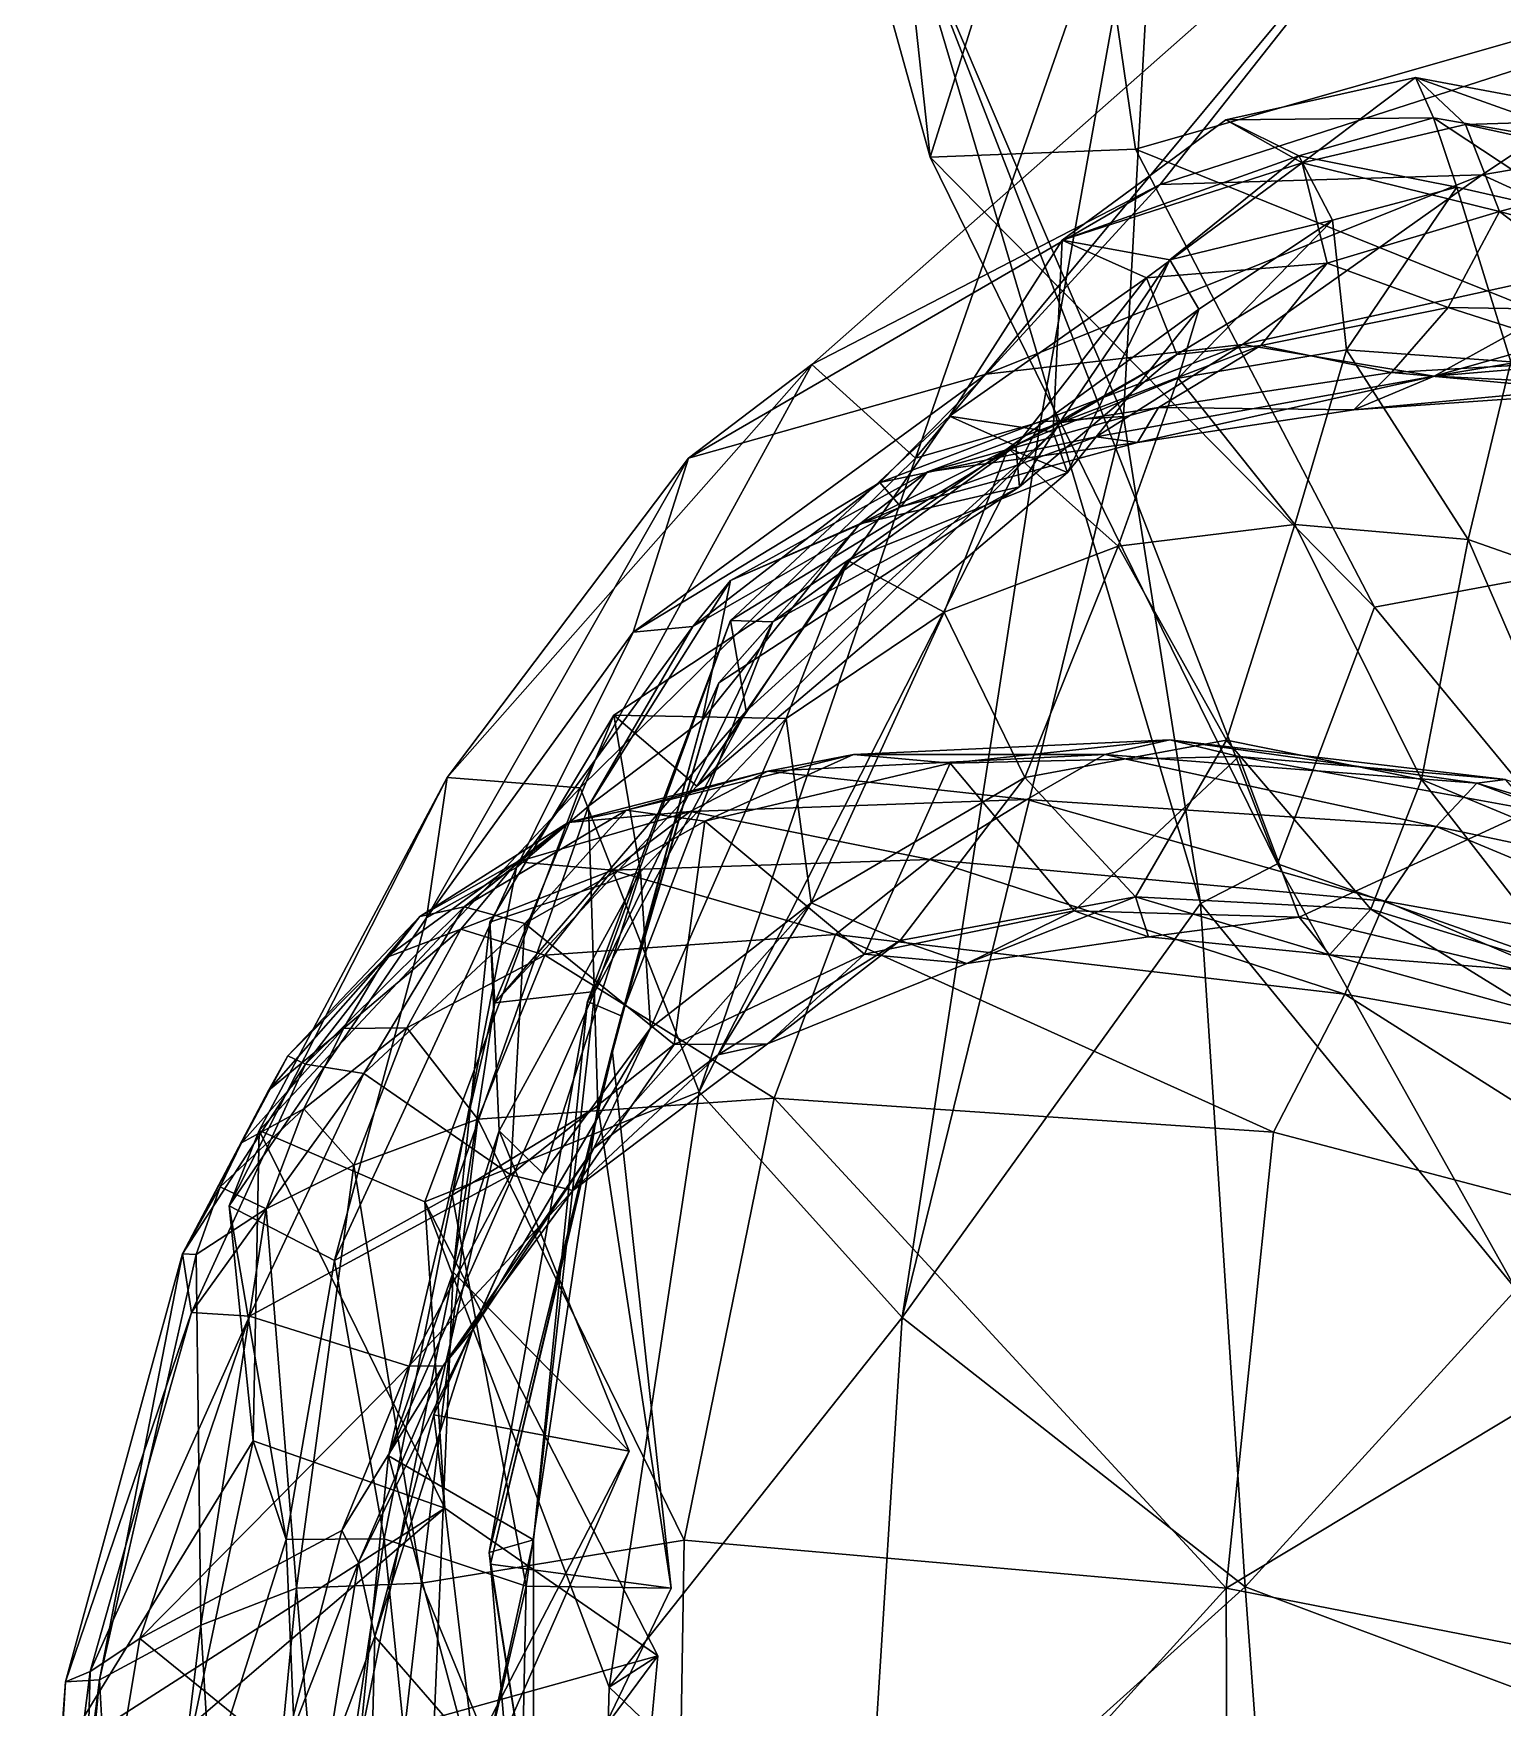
# Model space of a CAD drawing. Extents: x -1.6 to 1.6, y -9.4 to 16.4.
# Drawn here: x -1.2378 to -0.835, y -0.3359 to 0.123 of the extents above; entities that cross this region are included whole.
import ezdxf

# ---------------------------------------------------------------- set-up
doc = ezdxf.new("R2010")
doc.units = 0
doc.layers.add('DIPLODOC$LWO', color=1, linetype='CONTINUOUS')

msp = doc.modelspace()

# ---------------------------------------------------------------- linework, layer by layer
at = {"layer": 'DIPLODOC$LWO'}
for points in [[(-1.03411, 0.24069, 4.28648), (-0.99193, 0.08912, 4.15524), (-0.95317, 0.2122, 4.67765)], [(-1.03411, 0.24069, 4.28648), (-0.99959, 0.15998, 3.79392), (-0.99193, 0.08912, 4.15524)], [(-0.95317, 0.2122, 4.67765), (-0.99193, 0.08912, 4.15524), (-0.9356, 0.09133, 4.6548)], [(-0.95317, 0.2122, 4.67765), (-0.9356, 0.09133, 4.6548), (-0.75986, 0.14157, 4.88223)], [(-0.99959, 0.15998, 3.79392), (-0.92892, 0.19876, 3.22728), (-0.93889, 0.01805, 3.61934)], [(-0.9617, 0.01662, 3.39403), (-0.92892, 0.19876, 3.22728), (-0.99599, 0.00658, 3.22161)], [(-0.92892, 0.19876, 3.22728), (-0.83755, 0.19732, 2.83119), (-0.99599, 0.00658, 3.22161)], [(-0.93889, 0.01805, 3.61934), (-0.92892, 0.19876, 3.22728), (-0.9617, 0.01662, 3.39403)], [(-0.99599, 0.00658, 3.22161), (-0.83755, 0.19732, 2.83119), (-1.02434, 0.03225, 2.97178)], [(-0.83755, 0.19732, 2.83119), (-0.92886, 0.08166, 2.71203), (-1.02434, 0.03225, 2.97178)], [(-0.83755, 0.19732, 2.83119), (-0.76558, 0.13438, 2.54712), (-0.92886, 0.08166, 2.71203)], [(-0.91778, -0.11552, 3.96819), (-0.99959, 0.15998, 3.79392), (-0.93889, 0.01805, 3.61934)], [(-0.8967, -0.10465, 4.28462), (-0.99959, 0.15998, 3.79392), (-0.91778, -0.11552, 3.96819)], [(-0.8967, -0.10465, 4.28462), (-0.99193, 0.08912, 4.15524), (-0.99959, 0.15998, 3.79392)], [(-0.75986, 0.14157, 4.88223), (-0.9356, 0.09133, 4.6548), (-0.70178, -0.00292, 4.8768)], [(-0.76558, 0.13438, 2.54712), (-0.84052, 0.08432, 2.48604), (-0.92886, 0.08166, 2.71203)], [(-0.84052, 0.08432, 2.48604), (-0.76558, 0.13438, 2.54712), (-0.703, 0.10775, 2.35805)], [(-0.91083, 0.09939, 1.7008), (-0.88987, 0.08755, 1.75969), (-0.85882, 0.11096, 1.70443)], [(-0.85882, 0.11096, 1.70443), (-0.85386, 0.09992, 1.61835), (-0.91083, 0.09939, 1.7008)], [(-0.84508, 0.09813, 1.76325), (-0.85882, 0.11096, 1.70443), (-0.88987, 0.08755, 1.75969)], [(-0.85386, 0.09992, 1.61835), (-0.85882, 0.11096, 1.70443), (-0.80286, 0.09106, 1.61848)], [(-0.85882, 0.11096, 1.70443), (-0.79787, 0.09954, 1.70254), (-0.80286, 0.09106, 1.61848)], [(-0.85882, 0.11096, 1.70443), (-0.84508, 0.09813, 1.76325), (-0.79787, 0.09954, 1.70254)], [(-0.703, 0.10775, 2.35805), (-0.79312, 0.06251, 2.34458), (-0.84052, 0.08432, 2.48604)], [(-0.91083, 0.09939, 1.7008), (-0.95575, 0.06638, 1.69017), (-0.88987, 0.08755, 1.75969)], [(-0.91083, 0.09939, 1.7008), (-0.89084, 0.08947, 1.61566), (-0.95575, 0.06638, 1.69017)], [(-0.89084, 0.08947, 1.61566), (-0.91083, 0.09939, 1.7008), (-0.85386, 0.09992, 1.61835)], [(-0.85386, 0.09992, 1.61835), (-0.84748, 0.0809, 1.53855), (-0.89084, 0.08947, 1.61566)], [(-0.84508, 0.09813, 1.76325), (-0.88987, 0.08755, 1.75969), (-0.83577, 0.07421, 1.80102)], [(-0.84748, 0.0809, 1.53855), (-0.85386, 0.09992, 1.61835), (-0.81336, 0.07315, 1.5387)], [(-0.85386, 0.09992, 1.61835), (-0.80286, 0.09106, 1.61848), (-0.81336, 0.07315, 1.5387)], [(-0.84508, 0.09813, 1.76325), (-0.79126, 0.08623, 1.75976), (-0.79787, 0.09954, 1.70254)], [(-0.84508, 0.09813, 1.76325), (-0.83577, 0.07421, 1.80102), (-0.79126, 0.08623, 1.75976)], [(-0.87007, -0.03425, 4.66007), (-0.9356, 0.09133, 4.6548), (-0.99193, 0.08912, 4.15524)], [(-0.87007, -0.03425, 4.66007), (-0.99193, 0.08912, 4.15524), (-0.8967, -0.10465, 4.28462)], [(-0.92622, 0.061, 1.61005), (-0.95575, 0.06638, 1.69017), (-0.89084, 0.08947, 1.61566)], [(-0.95575, 0.06638, 1.69017), (-0.93257, 0.05602, 1.74881), (-0.88987, 0.08755, 1.75969)], [(-0.87007, -0.03425, 4.66007), (-0.70178, -0.00292, 4.8768), (-0.9356, 0.09133, 4.6548)], [(-0.88987, 0.08755, 1.75969), (-0.93257, 0.05602, 1.74881), (-0.8831, 0.06006, 1.80123)], [(-0.89084, 0.08947, 1.61566), (-0.88156, 0.07189, 1.53775), (-0.92622, 0.061, 1.61005)], [(-0.88156, 0.07189, 1.53775), (-0.89084, 0.08947, 1.61566), (-0.84748, 0.0809, 1.53855)], [(-0.88987, 0.08755, 1.75969), (-0.8831, 0.06006, 1.80123), (-0.83577, 0.07421, 1.80102)], [(-0.92886, 0.08166, 2.71203), (-0.84052, 0.08432, 2.48604), (-0.9766, 0.0296, 2.51368)], [(-0.84052, 0.08432, 2.48604), (-0.90627, 0.03781, 2.38941), (-0.9766, 0.0296, 2.51368)], [(-0.90627, 0.03781, 2.38941), (-0.84052, 0.08432, 2.48604), (-0.79312, 0.06251, 2.34458)], [(-0.83577, 0.07421, 1.80102), (-0.78252, 0.05974, 1.8017), (-0.79126, 0.08623, 1.75976)], [(-1.02434, 0.03225, 2.97178), (-0.92886, 0.08166, 2.71203), (-1.05817, 0.00665, 2.65172)], [(-0.92886, 0.08166, 2.71203), (-0.9766, 0.0296, 2.51368), (-1.05817, 0.00665, 2.65172)], [(-0.84748, 0.0809, 1.53855), (-0.8778, 0.03631, 1.31333), (-0.88156, 0.07189, 1.53775)], [(-0.8778, 0.03631, 1.31333), (-0.84748, 0.0809, 1.53855), (-0.83273, 0.03305, 1.31262)], [(-0.84748, 0.0809, 1.53855), (-0.81336, 0.07315, 1.5387), (-0.83273, 0.03305, 1.31262)], [(-0.83577, 0.07421, 1.80102), (-0.8831, 0.06006, 1.80123), (-0.84988, 0.04796, 1.9005)], [(-0.84988, 0.04796, 1.9005), (-0.80013, 0.04711, 1.89672), (-0.83577, 0.07421, 1.80102)], [(-0.80013, 0.04711, 1.89672), (-0.78252, 0.05974, 1.8017), (-0.83577, 0.07421, 1.80102)], [(-0.91821, 0.04747, 1.53638), (-0.92622, 0.061, 1.61005), (-0.88156, 0.07189, 1.53775)], [(-0.92388, 0.02857, 1.31372), (-0.88156, 0.07189, 1.53775), (-0.8778, 0.03631, 1.31333)], [(-0.88156, 0.07189, 1.53775), (-0.92388, 0.02857, 1.31372), (-0.91821, 0.04747, 1.53638)], [(-0.95575, 0.06638, 1.69017), (-0.98658, 0.01814, 1.67528), (-0.93257, 0.05602, 1.74881)], [(-0.95821, 0.01375, 1.60311), (-0.98658, 0.01814, 1.67528), (-0.95575, 0.06638, 1.69017)], [(-0.92622, 0.061, 1.61005), (-0.95821, 0.01375, 1.60311), (-0.95575, 0.06638, 1.69017)], [(-0.95428, 0.00269, 1.53447), (-0.95821, 0.01375, 1.60311), (-0.92622, 0.061, 1.61005)], [(-0.91821, 0.04747, 1.53638), (-0.95428, 0.00269, 1.53447), (-0.92622, 0.061, 1.61005)], [(-0.93257, 0.05602, 1.74881), (-0.92431, 0.03507, 1.79227), (-0.8831, 0.06006, 1.80123)], [(-0.8831, 0.06006, 1.80123), (-0.92431, 0.03507, 1.79227), (-0.90126, 0.03753, 1.89751)], [(-0.79312, 0.06251, 2.34458), (-0.85369, 0.02913, 2.28493), (-0.90627, 0.03781, 2.38941)], [(-0.90126, 0.03753, 1.89751), (-0.84988, 0.04796, 1.9005), (-0.8831, 0.06006, 1.80123)], [(-0.85369, 0.02913, 2.28493), (-0.79312, 0.06251, 2.34458), (-0.78906, 0.04741, 2.30635)], [(-0.98658, 0.01814, 1.67528), (-0.9684, 0.01001, 1.73457), (-0.93257, 0.05602, 1.74881)], [(-0.93257, 0.05602, 1.74881), (-0.9684, 0.01001, 1.73457), (-0.92431, 0.03507, 1.79227)], [(-0.97056, 0.00937, 1.31534), (-0.91821, 0.04747, 1.53638), (-0.92388, 0.02857, 1.31372)], [(-0.91821, 0.04747, 1.53638), (-0.97056, 0.00937, 1.31534), (-0.95428, 0.00269, 1.53447)], [(-0.84988, 0.04796, 1.9005), (-0.90126, 0.03753, 1.89751), (-0.86543, 0.03007, 2.04045)], [(-0.86543, 0.03007, 2.04045), (-0.80496, 0.03355, 2.02642), (-0.84988, 0.04796, 1.9005)], [(-0.85369, 0.02913, 2.28493), (-0.78906, 0.04741, 2.30635), (-0.79987, 0.03814, 2.29132)], [(-0.80496, 0.03355, 2.02642), (-0.80013, 0.04711, 1.89672), (-0.84988, 0.04796, 1.9005)], [(-0.9766, 0.0296, 2.51368), (-0.90627, 0.03781, 2.38941), (-1.00577, -0.00004, 2.3344)], [(-0.90627, 0.03781, 2.38941), (-0.94636, 0.01242, 2.2932), (-1.00577, -0.00004, 2.3344)], [(-0.95633, 0.01626, 1.89157), (-0.90126, 0.03753, 1.89751), (-0.92431, 0.03507, 1.79227)], [(-0.90126, 0.03753, 1.89751), (-0.95633, 0.01626, 1.89157), (-0.92927, 0.02051, 2.04402)], [(-0.94636, 0.01242, 2.2932), (-0.90627, 0.03781, 2.38941), (-0.85369, 0.02913, 2.28493)], [(-0.92927, 0.02051, 2.04402), (-0.86543, 0.03007, 2.04045), (-0.90126, 0.03753, 1.89751)], [(-0.85369, 0.02913, 2.28493), (-0.79987, 0.03814, 2.29132), (-0.79219, 0.03426, 2.27387)], [(-1.08789, -0.08378, 3.15288), (-1.02434, 0.03225, 2.97178), (-1.12435, -0.08092, 2.7753)], [(-1.02434, 0.03225, 2.97178), (-1.05817, 0.00665, 2.65172), (-1.12435, -0.08092, 2.7753)], [(-0.99599, 0.00658, 3.22161), (-1.02434, 0.03225, 2.97178), (-1.08789, -0.08378, 3.15288)], [(-0.9684, 0.01001, 1.73457), (-0.9674, -0.00129, 1.78421), (-0.92431, 0.03507, 1.79227)], [(-0.92431, 0.03507, 1.79227), (-0.9674, -0.00129, 1.78421), (-0.95633, 0.01626, 1.89157)], [(-0.8778, 0.03631, 1.31333), (-0.8919, -0.01158, 0.99563), (-0.92388, 0.02857, 1.31372)], [(-0.8919, -0.01158, 0.99563), (-0.8778, 0.03631, 1.31333), (-0.84438, -0.01566, 0.99504)], [(-0.8778, 0.03631, 1.31333), (-0.83273, 0.03305, 1.31262), (-0.84438, -0.01566, 0.99504)], [(-0.80634, 0.0247, 2.14567), (-0.80496, 0.03355, 2.02642), (-0.86543, 0.03007, 2.04045)], [(-0.85369, 0.02913, 2.28493), (-0.79219, 0.03426, 2.27387), (-0.80377, 0.02666, 2.23828)], [(-0.84438, -0.01566, 0.99504), (-0.83273, 0.03305, 1.31262), (-0.79735, -0.03227, 0.98746)], [(-1.05817, 0.00665, 2.65172), (-0.9766, 0.0296, 2.51368), (-1.07338, -0.04111, 2.37121)], [(-0.9766, 0.0296, 2.51368), (-1.00577, -0.00004, 2.3344), (-1.07338, -0.04111, 2.37121)], [(-0.92388, 0.02857, 1.31372), (-0.94034, -0.01754, 0.99679), (-0.97056, 0.00937, 1.31534)], [(-0.94636, 0.01242, 2.2932), (-0.85369, 0.02913, 2.28493), (-0.93511, 0.01089, 2.18602)], [(-0.94034, -0.01754, 0.99679), (-0.92388, 0.02857, 1.31372), (-0.8919, -0.01158, 0.99563)], [(-0.87572, 0.0199, 2.17408), (-0.93511, 0.01089, 2.18602), (-0.85369, 0.02913, 2.28493)], [(-0.86543, 0.03007, 2.04045), (-0.92927, 0.02051, 2.04402), (-0.87572, 0.0199, 2.17408)], [(-0.87572, 0.0199, 2.17408), (-0.80634, 0.0247, 2.14567), (-0.86543, 0.03007, 2.04045)], [(-0.85369, 0.02913, 2.28493), (-0.80377, 0.02666, 2.23828), (-0.87572, 0.0199, 2.17408)], [(-0.80377, 0.02666, 2.23828), (-0.80634, 0.0247, 2.14567), (-0.87572, 0.0199, 2.17408)], [(-0.99263, 0.00291, 2.0386), (-0.92927, 0.02051, 2.04402), (-0.95633, 0.01626, 1.89157)], [(-0.92927, 0.02051, 2.04402), (-0.99263, 0.00291, 2.0386), (-0.93511, 0.01089, 2.18602)], [(-0.93511, 0.01089, 2.18602), (-0.87572, 0.0199, 2.17408), (-0.92927, 0.02051, 2.04402)], [(-0.99958, -0.229, 3.89769), (-0.9617, 0.01662, 3.39403), (-1.05523, -0.16707, 3.58778)], [(-0.9617, 0.01662, 3.39403), (-0.99599, 0.00658, 3.22161), (-1.05523, -0.16707, 3.58778)], [(-0.98658, 0.01814, 1.67528), (-1.04672, -0.0379, 1.67356), (-0.9684, 0.01001, 1.73457)], [(-1.04236, -0.06274, 1.60424), (-1.04672, -0.0379, 1.67356), (-0.98658, 0.01814, 1.67528)], [(-0.95821, 0.01375, 1.60311), (-1.04236, -0.06274, 1.60424), (-0.98658, 0.01814, 1.67528)], [(-1.01122, -0.01141, 1.89169), (-0.95633, 0.01626, 1.89157), (-0.9674, -0.00129, 1.78421)], [(-0.95633, 0.01626, 1.89157), (-1.01122, -0.01141, 1.89169), (-0.99263, 0.00291, 2.0386)], [(-0.93889, 0.01805, 3.61934), (-0.9617, 0.01662, 3.39403), (-0.99958, -0.229, 3.89769)], [(-0.91778, -0.11552, 3.96819), (-0.93889, 0.01805, 3.61934), (-0.99958, -0.229, 3.89769)], [(-0.95428, 0.00269, 1.53447), (-1.05588, -0.08327, 1.53615), (-0.95821, 0.01375, 1.60311)], [(-1.05588, -0.08327, 1.53615), (-1.04236, -0.06274, 1.60424), (-0.95821, 0.01375, 1.60311)], [(-1.04672, -0.0379, 1.67356), (-1.03505, -0.03825, 1.72927), (-0.9684, 0.01001, 1.73457)], [(-0.9684, 0.01001, 1.73457), (-1.03505, -0.03825, 1.72927), (-0.9674, -0.00129, 1.78421)], [(-1.0145, -0.02143, 1.31844), (-0.95428, 0.00269, 1.53447), (-0.97056, 0.00937, 1.31534)], [(-0.97056, 0.00937, 1.31534), (-0.9881, -0.03558, 0.99959), (-1.0145, -0.02143, 1.31844)], [(-1.00577, -0.00004, 2.3344), (-0.94636, 0.01242, 2.2932), (-0.99996, -0.00669, 2.19089)], [(-0.93511, 0.01089, 2.18602), (-0.99996, -0.00669, 2.19089), (-0.94636, 0.01242, 2.2932)], [(-0.99996, -0.00669, 2.19089), (-0.93511, 0.01089, 2.18602), (-0.99263, 0.00291, 2.0386)], [(-0.9881, -0.03558, 0.99959), (-0.97056, 0.00937, 1.31534), (-0.94034, -0.01754, 0.99679)], [(-1.12435, -0.08092, 2.7753), (-1.05817, 0.00665, 2.65172), (-1.13003, -0.11942, 2.41877)], [(-1.05817, 0.00665, 2.65172), (-1.07338, -0.04111, 2.37121), (-1.13003, -0.11942, 2.41877)], [(-1.05523, -0.16707, 3.58778), (-0.99599, 0.00658, 3.22161), (-1.08789, -0.08378, 3.15288)], [(-0.95428, 0.00269, 1.53447), (-1.0145, -0.02143, 1.31844), (-1.05588, -0.08327, 1.53615)], [(-1.04666, -0.02696, 2.03195), (-0.99263, 0.00291, 2.0386), (-1.01122, -0.01141, 1.89169)], [(-0.99263, 0.00291, 2.0386), (-1.04666, -0.02696, 2.03195), (-0.99996, -0.00669, 2.19089)], [(-1.07338, -0.04111, 2.37121), (-1.00577, -0.00004, 2.3344), (-1.05704, -0.03954, 2.1966)], [(-0.99996, -0.00669, 2.19089), (-1.05704, -0.03954, 2.1966), (-1.00577, -0.00004, 2.3344)], [(-0.9674, -0.00129, 1.78421), (-1.04991, -0.05498, 1.78744), (-1.01122, -0.01141, 1.89169)], [(-1.03505, -0.03825, 1.72927), (-1.04991, -0.05498, 1.78744), (-0.9674, -0.00129, 1.78421)], [(-0.87007, -0.03425, 4.66007), (-0.77731, -0.14686, 4.67892), (-0.70178, -0.00292, 4.8768)], [(-1.05704, -0.03954, 2.1966), (-0.99996, -0.00669, 2.19089), (-1.04666, -0.02696, 2.03195)], [(-1.05447, -0.0652, 1.89053), (-1.01122, -0.01141, 1.89169), (-1.04991, -0.05498, 1.78744)], [(-1.01122, -0.01141, 1.89169), (-1.05447, -0.0652, 1.89053), (-1.04666, -0.02696, 2.03195)], [(-0.8919, -0.01158, 0.99563), (-0.91069, -0.07066, 0.69716), (-0.94034, -0.01754, 0.99679)], [(-0.91069, -0.07066, 0.69716), (-0.8919, -0.01158, 0.99563), (-0.85721, -0.08144, 0.71479)], [(-0.8919, -0.01158, 0.99563), (-0.84438, -0.01566, 0.99504), (-0.85721, -0.08144, 0.71479)], [(-0.94034, -0.01754, 0.99679), (-0.96598, -0.08093, 0.71861), (-0.9881, -0.03558, 0.99959)], [(-0.96598, -0.08093, 0.71861), (-0.94034, -0.01754, 0.99679), (-0.91069, -0.07066, 0.69716)], [(-0.85721, -0.08144, 0.71479), (-0.84438, -0.01566, 0.99504), (-0.80705, -0.10232, 0.73147)], [(-0.84438, -0.01566, 0.99504), (-0.79735, -0.03227, 0.98746), (-0.80705, -0.10232, 0.73147)], [(-1.07864, -0.06383, 1.32507), (-1.05588, -0.08327, 1.53615), (-1.0145, -0.02143, 1.31844)], [(-1.0145, -0.02143, 1.31844), (-1.03144, -0.06478, 1.0032), (-1.07864, -0.06383, 1.32507)], [(-1.03144, -0.06478, 1.0032), (-1.0145, -0.02143, 1.31844), (-0.9881, -0.03558, 0.99959)], [(-1.08563, -0.08881, 2.03829), (-1.04666, -0.02696, 2.03195), (-1.05447, -0.0652, 1.89053)], [(-1.04666, -0.02696, 2.03195), (-1.08563, -0.08881, 2.03829), (-1.05704, -0.03954, 2.1966)], [(-0.9881, -0.03558, 0.99959), (-1.02457, -0.11529, 0.72757), (-1.03144, -0.06478, 1.0032)], [(-1.02457, -0.11529, 0.72757), (-0.9881, -0.03558, 0.99959), (-0.96598, -0.08093, 0.71861)], [(-0.77731, -0.14686, 4.67892), (-0.87007, -0.03425, 4.66007), (-0.8967, -0.10465, 4.28462)], [(-1.13003, -0.11942, 2.41877), (-1.07338, -0.04111, 2.37121), (-1.10532, -0.10557, 2.21176)], [(-1.10532, -0.10557, 2.21176), (-1.05704, -0.03954, 2.1966), (-1.08563, -0.08881, 2.03829)], [(-1.05704, -0.03954, 2.1966), (-1.10532, -0.10557, 2.21176), (-1.07338, -0.04111, 2.37121)], [(-1.04672, -0.0379, 1.67356), (-1.0859, -0.14236, 1.68609), (-1.03505, -0.03825, 1.72927)], [(-1.08391, -0.13959, 1.63534), (-1.0859, -0.14236, 1.68609), (-1.04672, -0.0379, 1.67356)], [(-1.0859, -0.14236, 1.68609), (-1.07667, -0.14625, 1.72997), (-1.03505, -0.03825, 1.72927)], [(-1.04236, -0.06274, 1.60424), (-1.08391, -0.13959, 1.63534), (-1.04672, -0.0379, 1.67356)], [(-1.03505, -0.03825, 1.72927), (-1.07667, -0.14625, 1.72997), (-1.04991, -0.05498, 1.78744)], [(-1.04991, -0.05498, 1.78744), (-1.0791, -0.15561, 1.787), (-1.05447, -0.0652, 1.89053)], [(-1.07667, -0.14625, 1.72997), (-1.0791, -0.15561, 1.787), (-1.04991, -0.05498, 1.78744)], [(-1.11267, -0.1206, 1.31278), (-1.07864, -0.06383, 1.32507), (-1.07133, -0.10681, 1.01028)], [(-1.11267, -0.1206, 1.31278), (-1.11132, -0.1427, 1.57373), (-1.07864, -0.06383, 1.32507)], [(-1.05588, -0.08327, 1.53615), (-1.11132, -0.1427, 1.57373), (-1.04236, -0.06274, 1.60424)], [(-1.11132, -0.1427, 1.57373), (-1.08391, -0.13959, 1.63534), (-1.04236, -0.06274, 1.60424)], [(-1.11132, -0.1427, 1.57373), (-1.05588, -0.08327, 1.53615), (-1.07864, -0.06383, 1.32507)], [(-1.07133, -0.10681, 1.01028), (-1.07864, -0.06383, 1.32507), (-1.03144, -0.06478, 1.0032)], [(-1.05447, -0.0652, 1.89053), (-1.08304, -0.17106, 1.8965), (-1.08563, -0.08881, 2.03829)], [(-1.0791, -0.15561, 1.787), (-1.08304, -0.17106, 1.8965), (-1.05447, -0.0652, 1.89053)], [(-1.03144, -0.06478, 1.0032), (-1.06864, -0.14969, 0.76566), (-1.07133, -0.10681, 1.01028)], [(-1.06864, -0.14969, 0.76566), (-1.03144, -0.06478, 1.0032), (-1.02457, -0.11529, 0.72757)], [(-1.01294, -0.07464, 0.15761), (-0.98648, -0.07698, 0.20578), (-0.92622, -0.07063, 0.15203)], [(-0.92622, -0.07063, 0.15203), (-0.94405, -0.07462, 0.11431), (-1.01294, -0.07464, 0.15761)], [(-0.90731, -0.07522, 0.20218), (-0.92622, -0.07063, 0.15203), (-0.98648, -0.07698, 0.20578)], [(-0.91069, -0.07066, 0.69716), (-0.93558, -0.11361, 0.44337), (-0.96598, -0.08093, 0.71861)], [(-0.94405, -0.07462, 0.11431), (-0.92622, -0.07063, 0.15203), (-0.842, -0.08247, 0.1042)], [(-0.93558, -0.11361, 0.44337), (-0.91069, -0.07066, 0.69716), (-0.87104, -0.11707, 0.45965)], [(-0.92622, -0.07063, 0.15203), (-0.90731, -0.07522, 0.20218), (-0.83417, -0.08151, 0.14277)], [(-0.83417, -0.08151, 0.14277), (-0.842, -0.08247, 0.1042), (-0.92622, -0.07063, 0.15203)], [(-0.91069, -0.07066, 0.69716), (-0.85721, -0.08144, 0.71479), (-0.87104, -0.11707, 0.45965)], [(-1.07517, -0.08987, 0.15607), (-1.01294, -0.07464, 0.15761), (-1.0364, -0.0792, 0.11986)], [(-1.07517, -0.08987, 0.15607), (-1.05376, -0.09289, 0.20815), (-1.01294, -0.07464, 0.15761)], [(-1.05376, -0.09289, 0.20815), (-0.98648, -0.07698, 0.20578), (-1.01294, -0.07464, 0.15761)], [(-1.05376, -0.09289, 0.20815), (-1.00994, -0.12938, 0.2709), (-0.98648, -0.07698, 0.20578)], [(-1.0364, -0.0792, 0.11986), (-1.01294, -0.07464, 0.15761), (-0.94405, -0.07462, 0.11431)], [(-0.94405, -0.07462, 0.11431), (-0.96544, -0.08698, 0.08402), (-1.0364, -0.0792, 0.11986)], [(-1.00994, -0.12938, 0.2709), (-0.95245, -0.11752, 0.26378), (-0.98648, -0.07698, 0.20578)], [(-0.98648, -0.07698, 0.20578), (-0.95245, -0.11752, 0.26378), (-0.90731, -0.07522, 0.20218)], [(-0.96544, -0.08698, 0.08402), (-0.94405, -0.07462, 0.11431), (-0.85313, -0.09436, 0.073)], [(-0.8907, -0.11921, 0.26026), (-0.90731, -0.07522, 0.20218), (-0.95245, -0.11752, 0.26378)], [(-0.842, -0.08247, 0.1042), (-0.85313, -0.09436, 0.073), (-0.94405, -0.07462, 0.11431)], [(-0.90731, -0.07522, 0.20218), (-0.8907, -0.11921, 0.26026), (-0.82687, -0.08979, 0.19803)], [(-0.82687, -0.08979, 0.19803), (-0.83417, -0.08151, 0.14277), (-0.90731, -0.07522, 0.20218)], [(-1.13003, -0.11942, 2.41877), (-1.18418, -0.19836, 2.46365), (-1.12435, -0.08092, 2.7753)], [(-1.18418, -0.19836, 2.46365), (-1.17589, -0.17771, 2.86385), (-1.12435, -0.08092, 2.7753)], [(-1.12435, -0.08092, 2.7753), (-1.17589, -0.17771, 2.86385), (-1.08789, -0.08378, 3.15288)], [(-1.0364, -0.0792, 0.11986), (-1.05776, -0.09024, 0.08929), (-1.0912, -0.09329, 0.11449)], [(-1.0912, -0.09329, 0.11449), (-1.07517, -0.08987, 0.15607), (-1.0364, -0.0792, 0.11986)], [(-1.05776, -0.09024, 0.08929), (-1.0364, -0.0792, 0.11986), (-0.96544, -0.08698, 0.08402)], [(-0.96598, -0.08093, 0.71861), (-1.00013, -0.12562, 0.46618), (-1.02457, -0.11529, 0.72757)], [(-1.00013, -0.12562, 0.46618), (-0.96598, -0.08093, 0.71861), (-0.93558, -0.11361, 0.44337)], [(-0.87104, -0.11707, 0.45965), (-0.85721, -0.08144, 0.71479), (-0.81656, -0.13372, 0.46803)], [(-0.85721, -0.08144, 0.71479), (-0.80705, -0.10232, 0.73147), (-0.81656, -0.13372, 0.46803)], [(-0.85313, -0.09436, 0.073), (-0.842, -0.08247, 0.1042), (-0.75423, -0.11532, 0.07688)], [(-0.842, -0.08247, 0.1042), (-0.83417, -0.08151, 0.14277), (-0.75294, -0.10904, 0.10827)], [(-0.75294, -0.10904, 0.10827), (-0.75423, -0.11532, 0.07688), (-0.842, -0.08247, 0.1042)], [(-1.17589, -0.17771, 2.86385), (-1.13052, -0.19731, 3.27458), (-1.08789, -0.08378, 3.15288)], [(-1.08789, -0.08378, 3.15288), (-1.13052, -0.19731, 3.27458), (-1.05523, -0.16707, 3.58778)], [(-0.96544, -0.08698, 0.08402), (-0.99202, -0.10339, 0.05522), (-1.05776, -0.09024, 0.08929)], [(-0.99202, -0.10339, 0.05522), (-0.96544, -0.08698, 0.08402), (-0.86717, -0.11487, 0.04351)], [(-0.85313, -0.09436, 0.073), (-0.86717, -0.11487, 0.04351), (-0.96544, -0.08698, 0.08402)], [(-1.08563, -0.08881, 2.03829), (-1.12303, -0.1954, 2.04905), (-1.10532, -0.10557, 2.21176)], [(-1.08304, -0.17106, 1.8965), (-1.12303, -0.1954, 2.04905), (-1.08563, -0.08881, 2.03829)], [(-1.11969, -0.11637, 0.15179), (-1.07517, -0.08987, 0.15607), (-1.0912, -0.09329, 0.11449)], [(-1.11969, -0.11637, 0.15179), (-1.10304, -0.12095, 0.21159), (-1.07517, -0.08987, 0.15607)], [(-1.05776, -0.09024, 0.08929), (-1.10519, -0.10405, 0.08456), (-1.0912, -0.09329, 0.11449)], [(-1.05776, -0.09024, 0.08929), (-1.07901, -0.10631, 0.05932), (-1.10519, -0.10405, 0.08456)], [(-1.10304, -0.12095, 0.21159), (-1.05376, -0.09289, 0.20815), (-1.07517, -0.08987, 0.15607)], [(-1.07901, -0.10631, 0.05932), (-1.05776, -0.09024, 0.08929), (-0.99202, -0.10339, 0.05522)], [(-0.83057, -0.13364, 0.26447), (-0.82687, -0.08979, 0.19803), (-0.8907, -0.11921, 0.26026)], [(-1.0912, -0.09329, 0.11449), (-1.10519, -0.10405, 0.08456), (-1.13183, -0.11904, 0.10576)], [(-1.13183, -0.11904, 0.10576), (-1.11969, -0.11637, 0.15179), (-1.0912, -0.09329, 0.11449)], [(-1.10304, -0.12095, 0.21159), (-1.06212, -0.15413, 0.27391), (-1.05376, -0.09289, 0.20815)], [(-1.06212, -0.15413, 0.27391), (-1.00994, -0.12938, 0.2709), (-1.05376, -0.09289, 0.20815)], [(-0.86717, -0.11487, 0.04351), (-0.85313, -0.09436, 0.073), (-0.75665, -0.13467, 0.04512)], [(-0.75423, -0.11532, 0.07688), (-0.75665, -0.13467, 0.04512), (-0.85313, -0.09436, 0.073)], [(-1.10519, -0.10405, 0.08456), (-1.14133, -0.13037, 0.07936), (-1.13183, -0.11904, 0.10576)], [(-1.10519, -0.10405, 0.08456), (-1.12064, -0.12254, 0.05726), (-1.14133, -0.13037, 0.07936)], [(-1.07901, -0.10631, 0.05932), (-1.12064, -0.12254, 0.05726), (-1.10519, -0.10405, 0.08456)], [(-0.99202, -0.10339, 0.05522), (-1.0179, -0.12401, 0.02865), (-1.07901, -0.10631, 0.05932)], [(-1.0179, -0.12401, 0.02865), (-0.99202, -0.10339, 0.05522), (-0.87818, -0.14031, 0.02082)], [(-0.86717, -0.11487, 0.04351), (-0.87818, -0.14031, 0.02082), (-0.99202, -0.10339, 0.05522)], [(-0.8312, -0.22131, 4.38325), (-0.8967, -0.10465, 4.28462), (-0.91778, -0.11552, 3.96819)], [(-0.77731, -0.14686, 4.67892), (-0.8967, -0.10465, 4.28462), (-0.8312, -0.22131, 4.38325)], [(-1.10532, -0.10557, 2.21176), (-1.15526, -0.2134, 2.23186), (-1.13003, -0.11942, 2.41877)], [(-1.12303, -0.1954, 2.04905), (-1.15526, -0.2134, 2.23186), (-1.10532, -0.10557, 2.21176)], [(-1.07901, -0.10631, 0.05932), (-1.09761, -0.12961, 0.03144), (-1.12064, -0.12254, 0.05726)], [(-1.11012, -0.17785, 1.02642), (-1.11267, -0.1206, 1.31278), (-1.07133, -0.10681, 1.01028)], [(-1.11012, -0.17785, 1.02642), (-1.07133, -0.10681, 1.01028), (-1.09802, -0.1896, 0.79721)], [(-1.09802, -0.1896, 0.79721), (-1.07133, -0.10681, 1.01028), (-1.06864, -0.14969, 0.76566)], [(-1.09761, -0.12961, 0.03144), (-1.07901, -0.10631, 0.05932), (-1.0179, -0.12401, 0.02865)], [(-0.98189, -0.13197, 0.3435), (-1.00013, -0.12562, 0.46618), (-0.93558, -0.11361, 0.44337)], [(-0.93207, -0.12459, 0.323), (-0.98189, -0.13197, 0.3435), (-0.93558, -0.11361, 0.44337)], [(-0.93207, -0.12459, 0.323), (-0.93558, -0.11361, 0.44337), (-0.8824, -0.12959, 0.33825)], [(-0.93558, -0.11361, 0.44337), (-0.87104, -0.11707, 0.45965), (-0.8824, -0.12959, 0.33825)], [(-1.13183, -0.11904, 0.10576), (-1.14133, -0.13037, 0.07936), (-1.16806, -0.15722, 0.09195)], [(-1.16806, -0.15722, 0.09195), (-1.1632, -0.15956, 0.13039), (-1.13183, -0.11904, 0.10576)], [(-1.1632, -0.15956, 0.13039), (-1.11969, -0.11637, 0.15179), (-1.13183, -0.11904, 0.10576)], [(-1.1632, -0.15956, 0.13039), (-1.14727, -0.16213, 0.19461), (-1.11969, -0.11637, 0.15179)], [(-1.14727, -0.16213, 0.19461), (-1.10304, -0.12095, 0.21159), (-1.11969, -0.11637, 0.15179)], [(-1.05005, -0.15699, 0.44624), (-1.0842, -0.18259, 0.4843), (-1.02457, -0.11529, 0.72757)], [(-1.0842, -0.18259, 0.4843), (-1.06864, -0.14969, 0.76566), (-1.02457, -0.11529, 0.72757)], [(-1.05005, -0.15699, 0.44624), (-1.02457, -0.11529, 0.72757), (-1.00013, -0.12562, 0.46618)], [(-1.00994, -0.12938, 0.2709), (-0.98189, -0.13197, 0.3435), (-0.95245, -0.11752, 0.26378)], [(-0.90556, -0.30279, 4.18361), (-0.91778, -0.11552, 3.96819), (-0.99958, -0.229, 3.89769)], [(-0.98189, -0.13197, 0.3435), (-0.93207, -0.12459, 0.323), (-0.95245, -0.11752, 0.26378)], [(-0.95245, -0.11752, 0.26378), (-0.93207, -0.12459, 0.323), (-0.8907, -0.11921, 0.26026)], [(-0.8824, -0.12959, 0.33825), (-0.8907, -0.11921, 0.26026), (-0.93207, -0.12459, 0.323)], [(-0.8312, -0.22131, 4.38325), (-0.91778, -0.11552, 3.96819), (-0.90556, -0.30279, 4.18361)], [(-0.8907, -0.11921, 0.26026), (-0.8824, -0.12959, 0.33825), (-0.83057, -0.13364, 0.26447)], [(-0.8824, -0.12959, 0.33825), (-0.87104, -0.11707, 0.45965), (-0.82507, -0.14549, 0.34582)], [(-0.87818, -0.14031, 0.02082), (-0.86717, -0.11487, 0.04351), (-0.75702, -0.16199, 0.02176)], [(-0.87104, -0.11707, 0.45965), (-0.81656, -0.13372, 0.46803), (-0.82507, -0.14549, 0.34582)], [(-0.75665, -0.13467, 0.04512), (-0.75702, -0.16199, 0.02176), (-0.86717, -0.11487, 0.04351)], [(-1.15526, -0.2134, 2.23186), (-1.18418, -0.19836, 2.46365), (-1.13003, -0.11942, 2.41877)], [(-1.12064, -0.12254, 0.05726), (-1.1528, -0.14971, 0.05841), (-1.14133, -0.13037, 0.07936)], [(-1.12064, -0.12254, 0.05726), (-1.1354, -0.14953, 0.03254), (-1.1528, -0.14971, 0.05841)], [(-1.14727, -0.16213, 0.19461), (-1.10701, -0.18988, 0.25623), (-1.10304, -0.12095, 0.21159)], [(-1.09761, -0.12961, 0.03144), (-1.1354, -0.14953, 0.03254), (-1.12064, -0.12254, 0.05726)], [(-1.12274, -0.21652, 1.3026), (-1.11267, -0.1206, 1.31278), (-1.11012, -0.17785, 1.02642)], [(-1.11267, -0.1206, 1.31278), (-1.12274, -0.21652, 1.3026), (-1.11132, -0.1427, 1.57373)], [(-1.10701, -0.18988, 0.25623), (-1.06212, -0.15413, 0.27391), (-1.10304, -0.12095, 0.21159)], [(-1.0179, -0.12401, 0.02865), (-1.03474, -0.16889, 0.01187), (-1.09761, -0.12961, 0.03144)], [(-1.03649, -0.15391, 0.35175), (-1.05005, -0.15699, 0.44624), (-1.00013, -0.12562, 0.46618)], [(-0.98189, -0.13197, 0.3435), (-1.03649, -0.15391, 0.35175), (-1.00013, -0.12562, 0.46618)], [(-1.03474, -0.16889, 0.01187), (-1.0179, -0.12401, 0.02865), (-0.89778, -0.17813, 0.00816)], [(-0.87818, -0.14031, 0.02082), (-0.89778, -0.17813, 0.00816), (-1.0179, -0.12401, 0.02865)], [(-1.14133, -0.13037, 0.07936), (-1.17338, -0.16673, 0.07759), (-1.16806, -0.15722, 0.09195)], [(-1.14133, -0.13037, 0.07936), (-1.1528, -0.14971, 0.05841), (-1.17338, -0.16673, 0.07759)], [(-1.09761, -0.12961, 0.03144), (-1.11601, -0.17461, 0.01623), (-1.1354, -0.14953, 0.03254)], [(-1.11601, -0.17461, 0.01623), (-1.09761, -0.12961, 0.03144), (-1.03474, -0.16889, 0.01187)], [(-1.06212, -0.15413, 0.27391), (-1.03649, -0.15391, 0.35175), (-1.00994, -0.12938, 0.2709)], [(-1.03649, -0.15391, 0.35175), (-0.98189, -0.13197, 0.3435), (-1.00994, -0.12938, 0.2709)], [(-0.82507, -0.14549, 0.34582), (-0.83057, -0.13364, 0.26447), (-0.8824, -0.12959, 0.33825)], [(-1.11132, -0.1427, 1.57373), (-1.14042, -0.26688, 1.51581), (-1.08391, -0.13959, 1.63534)], [(-1.14042, -0.26688, 1.51581), (-1.10067, -0.28991, 1.57818), (-1.08391, -0.13959, 1.63534)], [(-1.08391, -0.13959, 1.63534), (-1.10067, -0.28991, 1.57818), (-1.0859, -0.14236, 1.68609)], [(-0.89778, -0.17813, 0.00816), (-0.87818, -0.14031, 0.02082), (-0.76235, -0.21381, 0.00922)], [(-0.75702, -0.16199, 0.02176), (-0.76235, -0.21381, 0.00922), (-0.87818, -0.14031, 0.02082)], [(-1.14042, -0.26688, 1.51581), (-1.11132, -0.1427, 1.57373), (-1.12274, -0.21652, 1.3026)], [(-1.0859, -0.14236, 1.68609), (-1.11285, -0.29339, 1.62092), (-1.07667, -0.14625, 1.72997)], [(-1.10067, -0.28991, 1.57818), (-1.11285, -0.29339, 1.62092), (-1.0859, -0.14236, 1.68609)], [(-1.11285, -0.29339, 1.62092), (-1.11246, -0.29664, 1.67529), (-1.07667, -0.14625, 1.72997)], [(-1.07667, -0.14625, 1.72997), (-1.11246, -0.29664, 1.67529), (-1.0791, -0.15561, 1.787)], [(-1.1528, -0.14971, 0.05841), (-1.18078, -0.18109, 0.06544), (-1.17338, -0.16673, 0.07759)], [(-1.1528, -0.14971, 0.05841), (-1.16366, -0.17175, 0.03974), (-1.18078, -0.18109, 0.06544)], [(-1.1354, -0.14953, 0.03254), (-1.16366, -0.17175, 0.03974), (-1.1528, -0.14971, 0.05841)], [(-1.1354, -0.14953, 0.03254), (-1.14995, -0.18725, 0.02202), (-1.16366, -0.17175, 0.03974)], [(-1.11601, -0.17461, 0.01623), (-1.14995, -0.18725, 0.02202), (-1.1354, -0.14953, 0.03254)], [(-1.0842, -0.18259, 0.4843), (-1.11742, -0.23247, 0.52826), (-1.06864, -0.14969, 0.76566)], [(-1.11742, -0.23247, 0.52826), (-1.09802, -0.1896, 0.79721), (-1.06864, -0.14969, 0.76566)], [(-1.11246, -0.29664, 1.67529), (-1.06294, -0.30319, 1.75454), (-1.0791, -0.15561, 1.787)], [(-1.10701, -0.18988, 0.25623), (-1.08988, -0.19414, 0.35046), (-1.06212, -0.15413, 0.27391)], [(-1.03649, -0.15391, 0.35175), (-1.08988, -0.19414, 0.35046), (-1.05005, -0.15699, 0.44624)], [(-1.08988, -0.19414, 0.35046), (-1.03649, -0.15391, 0.35175), (-1.06212, -0.15413, 0.27391)], [(-1.0791, -0.15561, 1.787), (-1.06294, -0.30319, 1.75454), (-1.08304, -0.17106, 1.8965)], [(-1.17338, -0.16673, 0.07759), (-1.19698, -0.21154, 0.08552), (-1.16806, -0.15722, 0.09195)], [(-1.16806, -0.15722, 0.09195), (-1.19698, -0.21154, 0.08552), (-1.1632, -0.15956, 0.13039)], [(-1.19453, -0.22759, 0.14319), (-1.1632, -0.15956, 0.13039), (-1.19698, -0.21154, 0.08552)], [(-1.1632, -0.15956, 0.13039), (-1.19453, -0.22759, 0.14319), (-1.14727, -0.16213, 0.19461)], [(-1.08988, -0.19414, 0.35046), (-1.0842, -0.18259, 0.4843), (-1.05005, -0.15699, 0.44624)], [(-1.17855, -0.22865, 0.21175), (-1.14727, -0.16213, 0.19461), (-1.19453, -0.22759, 0.14319)], [(-1.14727, -0.16213, 0.19461), (-1.17855, -0.22865, 0.21175), (-1.10701, -0.18988, 0.25623)], [(-1.18078, -0.18109, 0.06544), (-1.19698, -0.21154, 0.08552), (-1.17338, -0.16673, 0.07759)], [(-1.13052, -0.19731, 3.27458), (-1.07994, -0.33034, 3.77864), (-1.05523, -0.16707, 3.58778)], [(-1.11601, -0.17461, 0.01623), (-1.03474, -0.16889, 0.01187), (-1.05939, -0.29007, 0.0074)], [(-1.05523, -0.16707, 3.58778), (-1.07994, -0.33034, 3.77864), (-0.99958, -0.229, 3.89769)], [(-1.05939, -0.29007, 0.0074), (-1.03474, -0.16889, 0.01187), (-0.91075, -0.3032, 0.00365)], [(-1.03474, -0.16889, 0.01187), (-0.89778, -0.17813, 0.00816), (-0.91075, -0.3032, 0.00365)], [(-1.16366, -0.17175, 0.03974), (-1.18662, -0.19312, 0.05589), (-1.18078, -0.18109, 0.06544)], [(-1.16366, -0.17175, 0.03974), (-1.17398, -0.19921, 0.03435), (-1.18662, -0.19312, 0.05589)], [(-1.14995, -0.18725, 0.02202), (-1.17398, -0.19921, 0.03435), (-1.16366, -0.17175, 0.03974)], [(-1.08304, -0.17106, 1.8965), (-1.10268, -0.30264, 1.8772), (-1.12303, -0.1954, 2.04905)], [(-1.06294, -0.30319, 1.75454), (-1.10268, -0.30264, 1.8772), (-1.08304, -0.17106, 1.8965)], [(-1.18418, -0.19836, 2.46365), (-1.17759, -0.2628, 2.48827), (-1.17589, -0.17771, 2.86385)], [(-1.17759, -0.2628, 2.48827), (-1.12499, -0.28124, 2.8998), (-1.17589, -0.17771, 2.86385)], [(-1.17589, -0.17771, 2.86385), (-1.12499, -0.28124, 2.8998), (-1.13052, -0.19731, 3.27458)], [(-1.14995, -0.18725, 0.02202), (-1.11601, -0.17461, 0.01623), (-1.13139, -0.30185, 0.01456)], [(-1.13139, -0.30185, 0.01456), (-1.11601, -0.17461, 0.01623), (-1.05939, -0.29007, 0.0074)], [(-1.12799, -0.25564, 0.76051), (-1.11012, -0.17785, 1.02642), (-1.09802, -0.1896, 0.79721)], [(-1.07445, -0.26559, 0.9924), (-1.11012, -0.17785, 1.02642), (-1.12799, -0.25564, 0.76051)], [(-1.07445, -0.26559, 0.9924), (-1.12274, -0.21652, 1.3026), (-1.11012, -0.17785, 1.02642)], [(-0.89778, -0.17813, 0.00816), (-0.76235, -0.21381, 0.00922), (-0.91075, -0.3032, 0.00365)], [(-1.18662, -0.19312, 0.05589), (-1.19698, -0.21154, 0.08552), (-1.18078, -0.18109, 0.06544)], [(-1.08988, -0.19414, 0.35046), (-1.12549, -0.24224, 0.38319), (-1.0842, -0.18259, 0.4843)], [(-1.12549, -0.24224, 0.38319), (-1.11742, -0.23247, 0.52826), (-1.0842, -0.18259, 0.4843)], [(-1.17398, -0.19921, 0.03435), (-1.14995, -0.18725, 0.02202), (-1.16572, -0.30322, 0.02543)], [(-1.16572, -0.30322, 0.02543), (-1.14995, -0.18725, 0.02202), (-1.13139, -0.30185, 0.01456)], [(-1.13487, -0.24237, 0.29162), (-1.10701, -0.18988, 0.25623), (-1.17855, -0.22865, 0.21175)], [(-1.10701, -0.18988, 0.25623), (-1.13487, -0.24237, 0.29162), (-1.08988, -0.19414, 0.35046)], [(-1.12799, -0.25564, 0.76051), (-1.09802, -0.1896, 0.79721), (-1.11742, -0.23247, 0.52826)], [(-1.19324, -0.21172, 0.05344), (-1.19698, -0.21154, 0.08552), (-1.18662, -0.19312, 0.05589)], [(-1.17398, -0.19921, 0.03435), (-1.19324, -0.21172, 0.05344), (-1.18662, -0.19312, 0.05589)], [(-1.12303, -0.1954, 2.04905), (-1.14165, -0.28963, 2.05442), (-1.15526, -0.2134, 2.23186)], [(-1.10268, -0.30264, 1.8772), (-1.14165, -0.28963, 2.05442), (-1.12303, -0.1954, 2.04905)], [(-1.12549, -0.24224, 0.38319), (-1.08988, -0.19414, 0.35046), (-1.13487, -0.24237, 0.29162)], [(-1.13052, -0.19731, 3.27458), (-1.0666, -0.32178, 3.41834), (-1.07994, -0.33034, 3.77864)], [(-1.12499, -0.28124, 2.8998), (-1.0666, -0.32178, 3.41834), (-1.13052, -0.19731, 3.27458)], [(-1.19324, -0.21172, 0.05344), (-1.17398, -0.19921, 0.03435), (-1.19193, -0.31336, 0.04347)], [(-1.19193, -0.31336, 0.04347), (-1.17398, -0.19921, 0.03435), (-1.16572, -0.30322, 0.02543)], [(-1.15526, -0.2134, 2.23186), (-1.16852, -0.28989, 2.26085), (-1.18418, -0.19836, 2.46365)], [(-1.16852, -0.28989, 2.26085), (-1.17759, -0.2628, 2.48827), (-1.18418, -0.19836, 2.46365)], [(-1.19698, -0.21154, 0.08552), (-1.22903, -0.32885, 0.11201), (-1.19453, -0.22759, 0.14319)], [(-1.22903, -0.32885, 0.11201), (-1.19698, -0.21154, 0.08552), (-1.21968, -0.32836, 0.0733)], [(-1.19698, -0.21154, 0.08552), (-1.19324, -0.21172, 0.05344), (-1.21968, -0.32836, 0.0733)], [(-1.21968, -0.32836, 0.0733), (-1.19324, -0.21172, 0.05344), (-1.19193, -0.31336, 0.04347)], [(-1.14165, -0.28963, 2.05442), (-1.16852, -0.28989, 2.26085), (-1.15526, -0.2134, 2.23186)], [(-0.75741, -0.33318, 0.00517), (-0.91075, -0.3032, 0.00365), (-0.76235, -0.21381, 0.00922)], [(-1.14845, -0.34608, 1.31256), (-1.12274, -0.21652, 1.3026), (-1.13013, -0.39185, 1.01975)], [(-1.12274, -0.21652, 1.3026), (-1.14845, -0.34608, 1.31256), (-1.14042, -0.26688, 1.51581)], [(-1.07445, -0.26559, 0.9924), (-1.13013, -0.39185, 1.01975), (-1.12274, -0.21652, 1.3026)], [(-0.77188, -0.3529, 4.46425), (-0.8312, -0.22131, 4.38325), (-0.90556, -0.30279, 4.18361)], [(-1.22223, -0.32607, 0.16492), (-1.19453, -0.22759, 0.14319), (-1.22903, -0.32885, 0.11201)], [(-1.19453, -0.22759, 0.14319), (-1.22223, -0.32607, 0.16492), (-1.17855, -0.22865, 0.21175)], [(-1.20862, -0.31696, 0.23471), (-1.17855, -0.22865, 0.21175), (-1.22223, -0.32607, 0.16492)], [(-1.17855, -0.22865, 0.21175), (-1.20862, -0.31696, 0.23471), (-1.13487, -0.24237, 0.29162)], [(-1.07994, -0.33034, 3.77864), (-1.01021, -0.39718, 4.07217), (-0.99958, -0.229, 3.89769)], [(-0.99958, -0.229, 3.89769), (-1.01021, -0.39718, 4.07217), (-0.90556, -0.30279, 4.18361)], [(-1.12549, -0.24224, 0.38319), (-1.14867, -0.29619, 0.40362), (-1.11742, -0.23247, 0.52826)], [(-1.14421, -0.31646, 0.52679), (-1.11742, -0.23247, 0.52826), (-1.14867, -0.29619, 0.40362)], [(-1.14421, -0.31646, 0.52679), (-1.12799, -0.25564, 0.76051), (-1.11742, -0.23247, 0.52826)], [(-1.15328, -0.28739, 0.32277), (-1.13487, -0.24237, 0.29162), (-1.20862, -0.31696, 0.23471)], [(-1.13487, -0.24237, 0.29162), (-1.15328, -0.28739, 0.32277), (-1.12549, -0.24224, 0.38319)], [(-1.14867, -0.29619, 0.40362), (-1.12549, -0.24224, 0.38319), (-1.15328, -0.28739, 0.32277)], [(-1.11707, -0.3477, 0.74502), (-1.12799, -0.25564, 0.76051), (-1.14421, -0.31646, 0.52679)], [(-1.11707, -0.3477, 0.74502), (-1.07445, -0.26559, 0.9924), (-1.12799, -0.25564, 0.76051)], [(-1.17759, -0.2628, 2.48827), (-1.23031, -0.34882, 2.51454), (-1.12499, -0.28124, 2.8998)], [(-1.21258, -0.42895, 2.26336), (-1.23031, -0.34882, 2.51454), (-1.17759, -0.2628, 2.48827)], [(-1.16852, -0.28989, 2.26085), (-1.21258, -0.42895, 2.26336), (-1.17759, -0.2628, 2.48827)], [(-1.13013, -0.39185, 1.01975), (-1.07445, -0.26559, 0.9924), (-1.11707, -0.3477, 0.74502)], [(-1.11581, -0.35887, 1.49266), (-1.14042, -0.26688, 1.51581), (-1.14845, -0.34608, 1.31256)], [(-1.14042, -0.26688, 1.51581), (-1.11581, -0.35887, 1.49266), (-1.10067, -0.28991, 1.57818)], [(-1.23031, -0.34882, 2.51454), (-1.22335, -0.36529, 2.92718), (-1.12499, -0.28124, 2.8998)], [(-1.12499, -0.28124, 2.8998), (-1.22335, -0.36529, 2.92718), (-1.0666, -0.32178, 3.41834)], [(-1.16936, -0.34885, 0.33537), (-1.15328, -0.28739, 0.32277), (-1.20862, -0.31696, 0.23471)], [(-1.15328, -0.28739, 0.32277), (-1.16936, -0.34885, 0.33537), (-1.14867, -0.29619, 0.40362)], [(-1.16264, -0.43006, 2.04977), (-1.21258, -0.42895, 2.26336), (-1.16852, -0.28989, 2.26085)], [(-1.14165, -0.28963, 2.05442), (-1.16264, -0.43006, 2.04977), (-1.16852, -0.28989, 2.26085)], [(-1.12888, -0.41475, 1.86334), (-1.16264, -0.43006, 2.04977), (-1.14165, -0.28963, 2.05442)], [(-1.10268, -0.30264, 1.8772), (-1.12888, -0.41475, 1.86334), (-1.14165, -0.28963, 2.05442)], [(-1.13139, -0.30185, 0.01456), (-1.05939, -0.29007, 0.0074), (-1.06235, -0.47004, 0.01484)], [(-1.11581, -0.35887, 1.49266), (-1.10068, -0.37087, 1.58564), (-1.10067, -0.28991, 1.57818)], [(-1.10067, -0.28991, 1.57818), (-1.10068, -0.37087, 1.58564), (-1.11285, -0.29339, 1.62092)], [(-1.11285, -0.29339, 1.62092), (-1.10068, -0.37087, 1.58564), (-1.11246, -0.29664, 1.67529)], [(-1.05939, -0.29007, 0.0074), (-0.91075, -0.3032, 0.00365), (-1.06235, -0.47004, 0.01484)], [(-1.15786, -0.35295, 0.4354), (-1.14867, -0.29619, 0.40362), (-1.16936, -0.34885, 0.33537)], [(-1.14867, -0.29619, 0.40362), (-1.15786, -0.35295, 0.4354), (-1.14421, -0.31646, 0.52679)], [(-1.11246, -0.29664, 1.67529), (-1.10453, -0.38981, 1.69038), (-1.06294, -0.30319, 1.75454)], [(-1.10068, -0.37087, 1.58564), (-1.10453, -0.38981, 1.69038), (-1.11246, -0.29664, 1.67529)], [(-1.16572, -0.30322, 0.02543), (-1.13139, -0.30185, 0.01456), (-1.15147, -0.4755, 0.02723)], [(-1.15147, -0.4755, 0.02723), (-1.13139, -0.30185, 0.01456), (-1.06235, -0.47004, 0.01484)], [(-1.10453, -0.38981, 1.69038), (-1.12888, -0.41475, 1.86334), (-1.10268, -0.30264, 1.8772)], [(-1.06294, -0.30319, 1.75454), (-1.10453, -0.38981, 1.69038), (-1.10268, -0.30264, 1.8772)], [(-1.01021, -0.39718, 4.07217), (-0.89457, -0.45143, 4.28532), (-0.90556, -0.30279, 4.18361)], [(-0.90556, -0.30279, 4.18361), (-0.89457, -0.45143, 4.28532), (-0.77188, -0.3529, 4.46425)], [(-1.19193, -0.31336, 0.04347), (-1.16572, -0.30322, 0.02543), (-1.18227, -0.47491, 0.04084)], [(-1.18227, -0.47491, 0.04084), (-1.16572, -0.30322, 0.02543), (-1.15147, -0.4755, 0.02723)], [(-0.91011, -0.49166, 0.00905), (-1.06235, -0.47004, 0.01484), (-0.91075, -0.3032, 0.00365)], [(-0.91075, -0.3032, 0.00365), (-0.75741, -0.33318, 0.00517), (-0.91011, -0.49166, 0.00905)], [(-1.21968, -0.32836, 0.0733), (-1.19193, -0.31336, 0.04347), (-1.21161, -0.4747, 0.05915)], [(-1.21161, -0.4747, 0.05915), (-1.19193, -0.31336, 0.04347), (-1.18227, -0.47491, 0.04084)], [(-1.14651, -0.40767, 0.52931), (-1.14421, -0.31646, 0.52679), (-1.15786, -0.35295, 0.4354)], [(-1.14651, -0.40767, 0.52931), (-1.11707, -0.3477, 0.74502), (-1.14421, -0.31646, 0.52679)], [(-1.22467, -0.41265, 0.24087), (-1.20862, -0.31696, 0.23471), (-1.22223, -0.32607, 0.16492)], [(-1.22467, -0.41265, 0.24087), (-1.16936, -0.34885, 0.33537), (-1.20862, -0.31696, 0.23471)], [(-1.22335, -0.36529, 2.92718), (-1.17517, -0.46829, 3.50612), (-1.0666, -0.32178, 3.41834)], [(-1.0666, -0.32178, 3.41834), (-1.17517, -0.46829, 3.50612), (-1.08496, -0.51765, 3.937)], [(-1.0666, -0.32178, 3.41834), (-1.08496, -0.51765, 3.937), (-1.07994, -0.33034, 3.77864)], [(-1.23782, -0.44884, 0.16888), (-1.22223, -0.32607, 0.16492), (-1.22903, -0.32885, 0.11201)], [(-1.23782, -0.44884, 0.16888), (-1.22467, -0.41265, 0.24087), (-1.22223, -0.32607, 0.16492)], [(-1.23751, -0.46768, 0.11641), (-1.23782, -0.44884, 0.16888), (-1.22903, -0.32885, 0.11201)], [(-1.23422, -0.48047, 0.08267), (-1.23751, -0.46768, 0.11641), (-1.21968, -0.32836, 0.0733)], [(-1.22903, -0.32885, 0.11201), (-1.21968, -0.32836, 0.0733), (-1.23751, -0.46768, 0.11641)], [(-1.23422, -0.48047, 0.08267), (-1.21968, -0.32836, 0.0733), (-1.21161, -0.4747, 0.05915)], [(-1.07994, -0.33034, 3.77864), (-1.08496, -0.51765, 3.937), (-1.01021, -0.39718, 4.07217)], [(-0.75079, -0.51792, 0.00419), (-0.91011, -0.49166, 0.00905), (-0.75741, -0.33318, 0.00517)]]:
    msp.add_3dface(points, dxfattribs=at)

doc.saveas('drawing.dxf')
